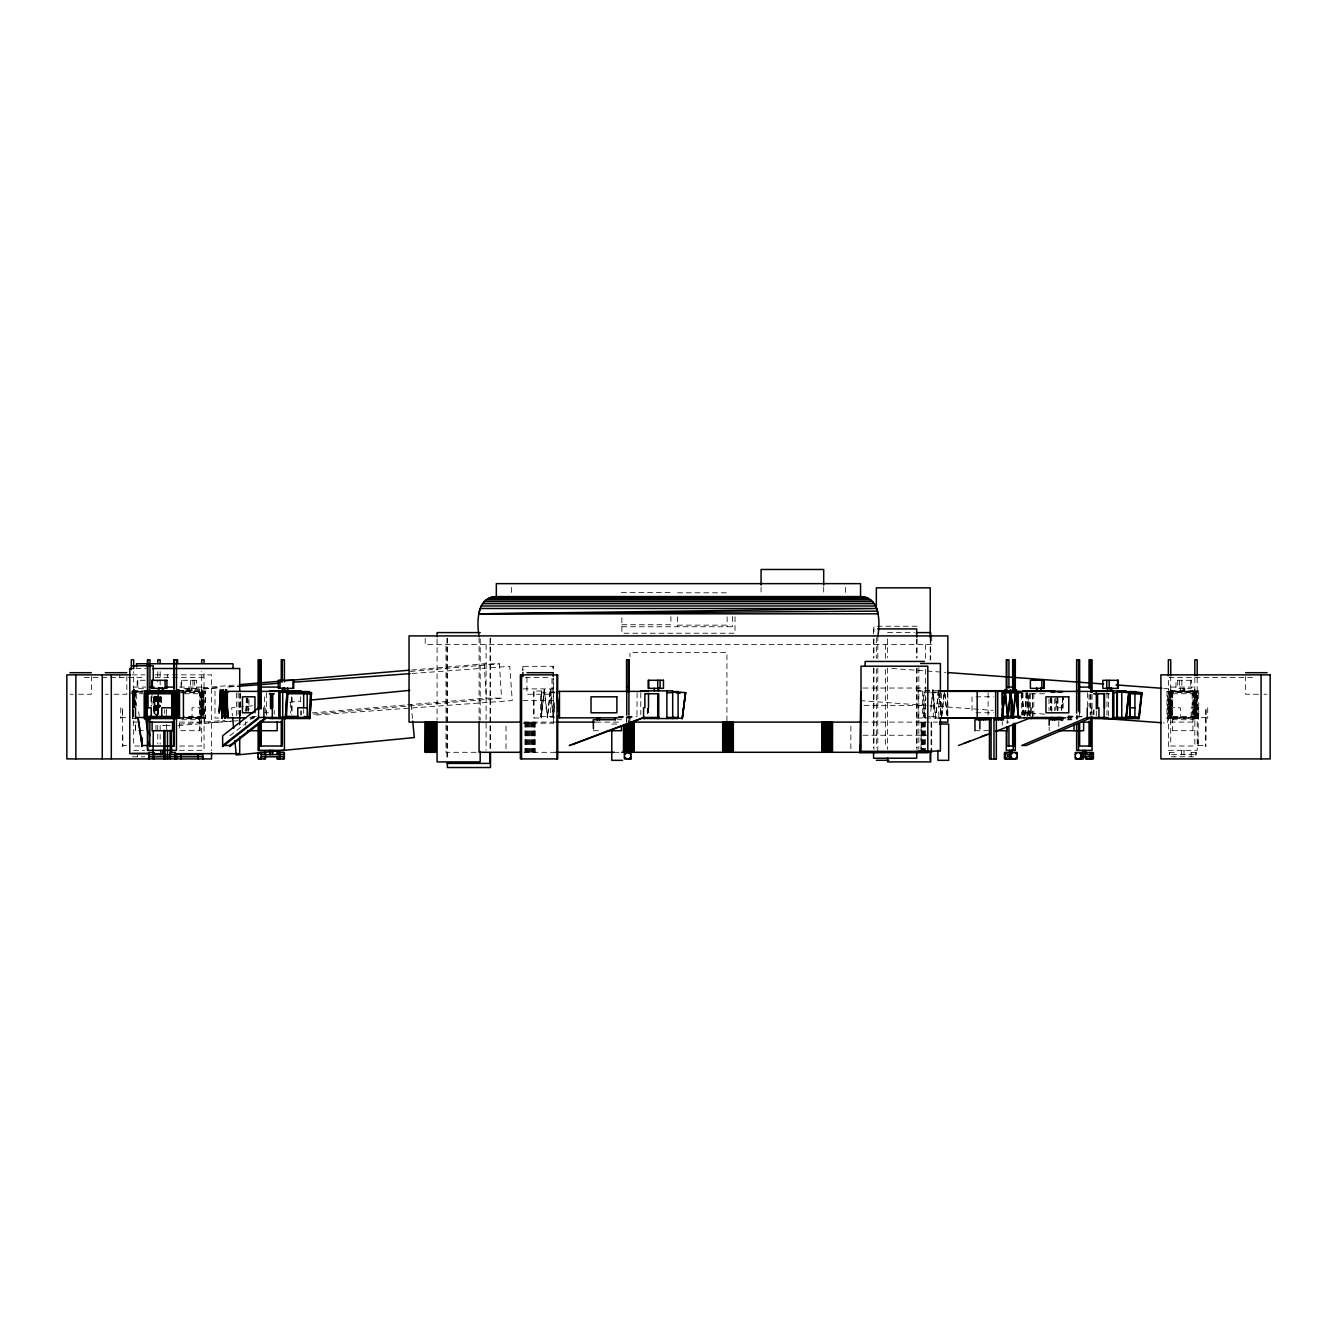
<?xml version="1.0" encoding="UTF-8"?>
<svg xmlns="http://www.w3.org/2000/svg" width="1337" height="1337" viewBox="0 0 1337 1337"><rect width="100%" height="100%" fill="white"/><g stroke="black" fill="none" stroke-linecap="round" stroke-linejoin="round"><path stroke-width="0.75" stroke-dasharray="5 3.75" d="M133.867 689.708L133.834 707.741L133.834 689.708L134.369 707.741L134.335 689.708L134.369 707.106L134.352 692.165L142.842 692.165M158.368 712.788L158.368 696.811L158.301 713.858M201.87 718.002L201.887 689.708L201.369 717.434M522.851 666.311L522.851 670.338L522.851 666.311L553.117 666.311L553.184 670.422L553.117 666.311M523.151 723.167L553.434 723.167L553.117 678.411M553.434 723.167L553.301 678.628M1168.889 718.537L1168.872 691.597L1168.889 718.537L1168.872 717.451L1207.712 717.451M1170.995 717.434L1170.51 689.708L1171.028 718.002M1194.175 718.002L1194.66 690.26M1194.175 689.708L1194.175 717.434M1196.916 718.537L1196.899 691.597L1196.916 718.537L1196.899 717.451M1198.721 693.753L1198.721 718.537L1166.967 718.537L1166.967 690.861L1198.721 690.861L1198.721 693.753L1169.574 693.753M1191.183 756.792L1191.167 752.48L1191.183 754.636L1191.167 752.48L1195.963 752.48L1195.98 754.636L1169.591 754.636L1169.608 752.48L1174.404 752.48L1174.387 756.792M1194.676 717.434L1171.279 717.167L1171.279 692.165L1194.158 692.165L1194.242 717.451M1195.963 754.636L1195.963 752.48L1195.963 756.792L1169.591 756.792L1169.608 752.48L1169.608 754.636M153.755 711.284L153.822 696.126M154.073 713.34L154.156 696.493L154.34 713.34M154.223 713.59L154.323 696.126M154.574 713.34L154.657 696.493M154.908 713.34L154.992 696.493M1205.941 717.451L1205.773 746.547L1205.941 707.758L1205.941 718.537M181.264 692.783L203.508 692.666L203.508 718.537L203.525 691.597L203.508 693.753M132.664 716.381L132.647 717.451L132.664 692.666M202.455 692.666L202.439 717.451L202.455 716.381L184.539 716.381M239.607 715.496L240.677 694.154M240.042 715.496L240.61 703.847M240.159 715.379L240.677 705.05M245.807 711.234L246.326 698.532M246.142 710.933L246.76 698.532M246.242 711.234L246.86 698.85M1021.1 696.811L1021.468 692.683M1024.543 715.412L1026.833 690.293M1024.76 715.412L1026.833 692.683M924.285 717.434L925.872 698.031M924.051 717.434L925.789 699.97M930.903 707.106L933.109 690.26M930.786 711.251L932.858 689.708M938.424 690.26L935.683 718.002L935.683 717.133M938.541 690.26L935.566 718.002M941.566 717.133L944.123 692.65M941.983 715.379L944.256 692.65M541.318 717.434L544.326 689.708L541.134 717.434L544.326 690.577L547.635 717.434L550.393 689.708L547.167 718.002M554.805 702.66L553.251 718.002L550.46 689.708M554.755 707.106L553.317 718.002L550.276 689.708M1061.311 710.582L1062.748 698.633M1061.394 709.546L1062.948 697.697M1061.645 709.546L1063.216 697.697L1063.116 710.248M935.867 718.002L935.566 717.133M935.8 717.133L932.925 689.708M229.83 735.768L255.985 715.395M252.359 705.802L231.652 707.825L232.454 716.03M289.611 702.142L299.973 701.123M185.475 689.24L235.262 685.012M411.562 670.021L484.161 663.837L499.42 663.837L501.592 698.131L312.858 714.175M186.227 690.477L217.346 687.82M227.708 686.951L236.014 686.232M410.242 671.425L499.42 663.837M166.924 725.289L162.763 725.64L170.401 725.64M179.359 724.219L225 720.342M249.885 718.236L254.03 717.885L249.935 717.852M312.106 712.939L405.445 705M407.518 704.833L486.334 698.131L501.592 698.131M178.038 725.64L234.042 720.877M216.912 687.82L202.372 688.889L204.895 723.167L238.12 720.727M229.379 686.9L235.613 686.449M412.13 673.48L509.748 666.311L512.272 700.588L312.891 715.245M621.354 592.408L670.923 592.408M677.541 592.809L727.111 592.809M621.872 624.73L670.923 624.73L670.923 616.641M677.541 625.148L727.111 625.148M917.048 626.234L873.947 626.234L873.947 636.663M621.872 626.752L735.016 626.752M887.601 632.602L914.274 632.602M136.023 668.517L146.385 668.517M132.196 674.867L144.847 674.867M155.125 674.867L211.53 674.867L211.53 750.725M84.348 677.608L144.78 677.608M155.125 677.608L203.057 677.608L203.057 674.867M525.257 677.608L550.861 677.608M1252.619 677.608L1169.357 677.608L1169.357 674.867M145.181 680.282L137.159 680.282L137.159 688.354L145.365 688.221M133.667 687.068L145.733 687.068M179.576 687.068L201.686 687.068M1170.727 687.068L1194.843 687.068L1194.843 722.097L1170.727 722.097M863.067 688.037L926.842 688.037M523.151 688.889L553.434 688.889M1171.028 690.577L1170.51 689.708M132.33 690.861L143.727 690.861M185.709 690.861L205.447 690.861L205.447 718.537L184.874 718.537M938.541 690.761L918.201 690.761L918.201 718.036M133.6 691.062L141.856 691.062M185.709 691.062L202.188 691.062L202.171 718.002L185.709 718.002M916.714 691.062L930.067 691.062M1194.944 691.062L1170.209 691.062L1170.209 718.002L1194.944 718.002M141.789 691.379L133.316 691.379L133.316 717.852M185.459 691.379L202.121 691.379M1170.276 691.379L1195.178 691.379L1195.178 717.852L1170.276 717.852M131.594 691.597L142.959 691.597M184.874 691.597L204.996 691.597L204.979 718.537M180.528 692.165L201.118 692.165L201.118 717.167L184.656 717.167M550.627 692.165L554.922 692.165M938.791 692.165L933.31 692.165L933.31 717.167L937.488 717.167M131.561 692.666L142.992 692.666M554.872 692.783L540.332 692.783L540.482 716.348M929.767 692.783L923.516 692.783L923.516 716.348L929.767 716.348M930.652 692.783L938.106 692.783M1168.906 692.666L1196.916 692.666M130.725 693.753L142.992 693.753M184.523 693.753L202.84 693.753M1044.581 693.753L1028.721 693.753L1028.721 714.409M1105.799 693.786L1109.86 693.786M70.076 694.237L73.05 694.237M78.515 694.237L91.417 694.237L91.417 676.606M105.272 694.237L108.431 694.237M113.946 694.237L126.831 694.237L126.831 676.606M1258.451 694.237L1245.583 694.237L1245.583 676.606M1263.966 694.237L1266.924 694.237M975.893 696.811L993.541 696.811M522.834 700.588L553.117 700.588M863.986 705.501L925.705 705.501M153.521 707.758L158.902 707.758L158.919 697.697M202.823 707.758L192.043 707.758L192.043 717.451M1169.574 707.758L1180.354 707.758L1180.354 717.451M1195.445 707.758L1191.133 707.758L1191.133 717.451M264.392 712.788L268.57 712.788M975.893 712.788L993.541 712.788M252.359 716.348L256.437 716.348M540.332 716.348L554.872 716.348M618.463 716.348L637.114 716.348M930.652 716.348L938.106 716.348M1068.33 716.381L1085.56 716.381M249.969 717.167L254.565 717.167M554.922 717.167L550.627 717.167L550.794 692.165M618.479 717.167L633.053 717.167M1067.21 717.2L1077.856 717.2M120.781 717.451L126.831 717.451M133.031 693.753L133.031 717.451L134.235 717.451M184.523 717.451L203.525 717.451L203.508 718.537M185.459 717.852L202.121 717.852M617.443 717.852L634.005 717.852M1067.026 717.885L1078.174 717.885M218.934 718.002L214.99 718.002L214.99 691.062M916.714 718.002L938.541 718.036M132.647 718.537L138.062 718.537M181.531 719.724L199.948 719.724L199.948 730.704L179.425 730.704L179.425 719.724M617.376 719.724L621.555 719.724M1067.076 719.757L1075.349 719.757M1172.465 719.724L1192.988 719.724M133.667 722.097L139.7 722.097M179.576 722.097L201.686 722.097M523.903 722.114L555.223 722.114M595.984 722.114L621.037 722.114M863.184 722.114L937.538 722.114M1006.828 722.097L1008.917 722.097M611.778 724.036L617.176 724.036M135.589 730.704L135.589 723.384L135.522 730.704L145.833 730.704M593.277 730.704L599.294 730.704M974.957 730.704L988.595 730.704M1172.465 730.704L1192.988 730.704M863.1 735.233L926.875 735.233M122.753 745.478L126.597 745.478M1198.069 745.478L1205.773 745.478M139.7 746.013L133.683 746.013L133.683 671.609M179.593 746.013L201.67 746.013L201.67 671.609M133.683 750.324L144.53 750.324M179.392 750.324L204.06 750.324L204.043 671.625M476.139 752.296L446.006 752.296L446.006 644.534M524.238 752.296L555.874 752.296M614.051 752.296L621.037 752.296M132.53 756.792L144.797 756.792M891.729 668.45L924.97 670.89M927.042 671.04L945.727 672.411M1163.792 688.421L1170.025 688.889L1167.519 723.167L1163.357 722.866M860.142 700.588L993.057 710.365M1022.136 712.487L1044.982 714.175M1067.828 715.847L1082.368 716.916M544.209 689.708L547.151 717.434M138.613 711.802L139.198 715.796M945.109 694.154L947.231 715.496M944.607 692.65L947.081 717.434M939.009 692.65L941.599 717.434M938.624 690.577L941.365 717.434M932.825 690.26L935.482 717.434M411.094 704.716L412.698 721.144M1027.267 692.683L1029.523 717.484M1027.033 692.683L1029.106 715.412M1021.903 692.683L1024.159 717.484M1021.685 692.683L1023.741 715.412M484.161 663.837L486.334 698.131M160.975 697.413L161.493 705.468M247.78 698.031L248.331 711.251M247.362 698.031L247.897 711.251M1181.457 750.324L1181.574 754.636L1181.59 750.324M1195.813 692.666L1195.83 717.451L1195.813 716.381L1169.959 716.381L1169.975 717.451L1169.959 692.666M166.507 713.757L166.473 709.763L166.456 717.451M166.507 724.537L166.54 729.467M155.075 696.126L155.176 713.59M154.741 696.493L154.825 713.34M154.591 696.126L154.691 713.59M153.922 696.493L154.006 713.34M1171.011 690.26L1171.045 717.434M159.588 696.644L159.588 707.574L159.604 697.563M158.501 697.697L158.501 713.507M1207.712 707.758L1207.712 718.537M1198.253 718.537L1198.253 707.758L1198.069 746.547L1198.069 735.768M1197.584 718.537L1197.601 691.597L1167.418 691.597L1167.418 718.537M1197.2 677.826L1197.2 750.324L1168.354 750.324L1168.354 677.826M1195.997 693.753L1195.997 718.537M1195.846 690.861L1195.846 718.537M1195.428 692.666L1195.445 717.451M1194.827 677.809L1194.827 746.013L1170.727 746.013L1170.727 677.809M1194.359 693.753L1194.392 718.537M1193.924 692.165L1193.924 717.167M1193.256 692.783L1193.256 716.348M1192.955 690.861L1192.922 730.704M1192.871 717.668L1192.871 719.757M1192.153 693.753L1192.103 719.757M1190.699 680.282L1190.699 688.354M1184.783 688.221L1184.783 690.828M1184.298 688.221L1184.298 690.828M1183.797 688.221L1183.797 690.828M1183.128 688.221L1183.128 690.828M1181.824 680.282L1181.824 688.354M1180.454 688.221L1180.621 690.828M1179.451 680.282L1179.451 688.354M1177.747 680.282L1177.747 688.354M1173.368 717.668L1173.334 719.757M1172.75 690.861L1172.599 719.757M1172.348 692.783L1172.348 716.348M1172.566 717.668L1172.532 730.704M1172.131 692.783L1172.131 716.348M1171.496 692.165L1171.496 717.167M1171.011 689.708L1171.011 690.577M1170.493 691.379L1170.527 718.002M1169.858 690.861L1169.858 718.537M1169.574 692.666L1169.574 717.451M1108.39 693.452L1108.39 715.847M1107.019 692.867L1106.969 715.111M1096.323 710.95L1096.323 717.2M1093.967 709.579L1093.967 714.977M1093.649 710.298L1093.649 714.443M1092.078 694.438L1092.078 715.145M1091.744 707.791L1091.744 715.546M1090.942 694.371L1090.942 715.044M1090.173 694.438L1090.173 715.145M1089.053 694.371L1089.053 706.772M1087.633 692.817L1087.633 706.571M1079.627 712.972L1079.627 717.117M1077.739 715.044L1077.739 719.172M1076.619 715.145L1076.619 719.289M1070.937 717.702L1070.937 719.791M1070.569 717.702L1070.569 719.791M1069.032 717.702L1069.032 719.791M1068.664 717.702L1068.664 719.791M1062.581 697.747L1062.581 707.758L1056.314 707.758L1056.314 697.747M1058.804 721.596L1058.804 727.077M1057.885 697.814L1057.885 710.248M1057.734 698.833L1057.734 710.816M1057.366 697.697L1057.45 710.448M1057.099 697.697L1057.099 709.546M1055.795 697.814L1055.795 710.248M1054.726 698.766L1054.726 710.632M1051.818 698.766L1051.851 711.267M1051.35 697.697L1051.183 710.448M1051.099 697.697L1051.099 709.546M1050.564 697.814L1050.564 710.248M1049.177 727.077L1049.177 730.737M1048.993 698.766L1048.993 710.632M1033.835 693.418L1033.835 715.813M1032.565 694.254L1032.565 717.167M1032.415 693.753L1032.415 718.537M1031.562 707.758L1031.562 715.512M1030.626 707.758L1030.626 715.512M1030.159 693.753L1030.159 718.537M1029.791 693.452L1029.791 715.847M1027.886 693.418L1027.886 715.813M1027.1 694.254L1027.1 717.167M1025.88 692.833L1025.88 714.576M1022.972 692.833L1022.972 714.576M1022.354 692.783L1022.354 716.348M1021.669 694.287L1021.669 715.111M1007.179 719.724L1007.179 723.384M1002.249 721.562L1002.249 725.222M988.11 692.7L988.11 716.08M972.032 696.811L972.032 712.788M947.849 693.385L947.849 715.963M947.432 691.379L947.432 715.813M941.465 693.418L941.465 715.813M940.396 692.683L940.396 715.646M938.791 694.254L938.791 717.167M931.688 635.911L931.688 644.534L425.199 644.534L425.199 635.911M931.688 722.114L931.688 752.296M931.622 722.114L931.421 752.296M931.087 722.114L931.087 752.296M930.702 638.852L930.702 659.709M930.218 637.699L930.218 660.562M925.421 644.534L925.421 659.041M925.421 669.402L925.421 752.296M924.636 722.114L924.636 752.296M924.101 691.062L924.101 718.002M923.85 722.114L923.85 752.296M923.132 722.114L923.132 752.296M922.664 691.062L922.664 718.002M922.48 722.114L922.48 752.296M921.928 722.114L921.928 752.296M921.494 722.114L921.494 752.296M918.837 667.664L918.837 749.021M917.048 638.752L917.048 657.52M917.048 667.948L917.048 753.466M916.697 639.353L916.697 658.122M916.697 668.55L916.697 747.801M887.601 638.852L887.601 657.62M887.601 668.049L887.601 749.405M885.345 644.534L885.345 659.041M885.345 669.402L885.345 748.152M877.807 635.911L877.807 658.489M877.807 667.965L877.807 752.296M876.337 637.699L876.337 658.472M876.337 668.868L876.337 747.801M873.947 638.752L873.947 657.52M873.947 667.948L873.947 749.288M873.579 628.925L873.579 637.264M873.579 639.353L873.579 658.122M873.579 668.55L873.579 747.801M850.867 726.141L850.867 750.274M845.469 587.411L845.469 593.076M823.692 587.027L823.692 592.876M761.071 587.027L761.071 592.876M735.016 616.741L735.016 633.22L621.872 633.22L621.872 616.491M732.459 616.491L732.459 626.752M727.111 616.792L727.111 626.752M726.927 721.111L726.927 652.523L629.944 652.523L629.944 656.684M677.541 616.792L677.541 626.752M648.512 707.674L648.512 715.813M648.311 707.674L648.311 715.813M647.76 708.209L647.76 714.409M647.258 708.827L647.442 717.167M640.791 692.833L640.791 714.576M637.114 692.783L636.964 716.348M629.944 716.966L629.944 721.111M628.891 722.097L628.908 717.067L628.708 721.328M626.752 717.067L626.752 722.097M626.568 717.067L626.568 722.097M551.98 678.561L551.98 694.237L526.945 694.237L526.945 676.606M541.385 691.062L541.385 718.002M535.051 722.114L535.051 752.296M534.85 722.114L534.85 752.296M534.533 722.114L534.533 752.296M533.948 691.062L533.948 718.002M534.081 722.114L534.081 752.296M533.53 722.114L533.53 752.296M532.895 722.114L532.895 752.296M532.176 722.114L532.176 752.296M531.391 722.114L531.391 752.296M530.572 722.114L530.572 752.296M529.736 722.114L529.736 752.296M528.884 722.114L528.884 752.296M528.065 722.114L528.065 752.296M527.279 722.114L527.279 752.296M526.561 722.114L526.561 752.296M525.926 722.114L525.926 752.296M525.374 722.114L525.374 752.296M524.923 722.114L524.923 752.296M511.402 587.411L511.402 593.076M506.021 726.141L506.021 752.296M490.495 638.2L490.495 723.718M490.495 725.807L490.495 750.842M490.044 638.267L490.044 723.768M490.044 725.857L490.044 750.893M486.1 644.534L486.1 750.224M480.2 638.835L480.2 720.192M479.081 637.632L479.081 720.058M447.394 638.2L447.394 723.718M447.394 725.807L447.394 759.182M446.926 638.267L446.926 723.768M446.926 725.857L446.926 759.232M437.082 638.835L437.082 720.192M303.666 709.546L303.666 713.507M301.092 710.632L301.092 714.576M300.959 711.267L300.959 715.395M300.39 696.794L300.39 704.699M292.051 697.479L292.051 713.774M291.683 696.794L291.683 714.576M290.647 702.577L290.647 712.989M274.219 710.265L274.219 714.409M266.615 692.783L266.615 716.348M265.779 707.758L265.779 715.512M264.392 696.811L264.392 706.788M248.949 699.518L248.949 709.696M245.657 721.562L245.657 725.222M240.292 693.134L240.292 715.93M239.707 693.435L239.707 716.281M238.12 692.783L238.12 714.393M236.616 693.134L236.616 715.93M202.84 692.666L202.823 717.451M202.555 690.861L202.555 718.537M201.92 691.379L201.92 717.852M200.901 692.165L200.901 717.167M200.283 692.783L200.283 716.348M200.049 692.783L200.049 716.348M199.664 690.861L199.881 730.704M194.65 680.282L194.65 688.354M192.946 680.282L192.946 688.354M191.96 688.221L191.96 690.828M191.776 688.221L191.776 690.828M190.573 680.282L190.573 688.354M189.286 688.221L189.286 690.828M188.617 688.221L188.617 690.828M188.116 688.221L188.116 690.828M187.615 688.221L187.615 690.828M181.698 680.282L181.698 688.354M167.61 674.867L167.693 677.608M164.702 709.696L164.702 713.574M161.526 696.794L161.526 704.699M161.075 697.814L161.058 706.103M160.44 696.61L160.44 706.337M160.156 671.625L160.156 677.826M160.156 679.898L160.156 686.115M160.156 696.477L160.156 706.822M160.156 725.473L160.156 744.107M158.535 692.666L158.635 714.576M158.017 693.418L158.017 713.774M157.766 671.609L157.766 681.937M157.766 696.41L157.733 713.323M157.766 725.339L157.766 743.94M157.248 696.326L157.248 717.167M156.997 696.326L156.997 717.167M156.412 696.711L156.412 716.348M156.145 696.711L156.145 716.348M155.978 725.222L155.978 730.704M155.744 696.794L155.744 714.576M155.443 696.56L155.443 714.125M154.942 696.36L154.841 713.891M154.423 697.312L154.423 713.891M153.437 697.513L153.437 705.669M153.304 697.095L153.304 705.435M152 692.65L152 704.365M151.499 696.844L151.566 706.17M151.031 696.744L150.981 706.17M137.795 680.282L137.795 688.354M137.327 754.636L137.327 756.792M136.341 693.753L136.341 706.137M135.538 690.861L135.505 706.538M135.238 692.783L135.238 706.538M134.602 692.165L134.602 706.738M134.135 693.753L134.101 707.758M133.048 692.666L133.048 717.451M132.647 690.861L132.497 718.537M122.753 735.768L122.753 746.547L122.553 707.758L122.553 718.537M120.781 707.758L120.781 718.537M119.778 674.867L119.778 677.608M157.499 696.092L157.499 713.557L157.532 696.092M157.983 696.092L157.983 713.557L158.017 696.092M201.402 689.708L201.386 718.002L201.369 689.708M196.389 680.282L181.08 680.282L181.08 688.354L196.389 688.354L196.389 680.282M1191.334 680.282L1176.008 680.282L1176.008 688.354L1191.334 688.354L1191.334 680.282M541.569 691.062L533.764 691.062L533.764 718.002L541.569 718.002L541.569 691.062M1183.997 754.636L1183.997 750.324L1183.98 754.636M921.176 752.296L921.176 722.114L920.976 752.296M199.079 719.757L199.079 717.668L199.029 719.757"/><path stroke-width="1.5" d="M176.434 756.792L176.434 758.948L176.451 756.792L202.789 756.792L202.806 758.948L202.789 756.792M198.01 758.948L198.01 754.636M177.487 689.742L177.32 717.484L178.824 717.484L178.657 689.742L177.487 689.742L177.654 718.036L178.322 689.742L178.155 718.036L178.155 717.167M178.657 689.742L178.489 718.036L178.339 690.293M163.348 750.358L163.231 754.67L163.114 750.358M177.654 717.484L177.554 692.198M178.489 717.167L177.671 717.484L177.821 689.742L178.005 717.167M219.101 711.618L220.722 689.708L222.159 718.002M219.134 713.306L220.722 690.577L222.059 717.434M219.669 711.251L220.689 689.708M221.758 718.002L223.195 689.708L225.101 718.002L223.229 690.577M224.7 718.002L226.137 689.708L227.958 715.496M148.758 752.514L148.641 754.67L174.963 754.67L175.08 752.514L174.963 758.981L174.963 756.826L148.641 756.826L148.758 758.981L148.641 752.514L153.788 752.514L153.788 754.67L153.788 752.514M148.992 756.826L148.875 758.981L148.992 752.514L148.992 754.67M153.421 754.67L153.538 752.514M170.183 754.67L170.3 752.514L175.314 752.514L175.314 754.67M175.314 756.826L175.197 758.981L175.314 752.514M280.703 717.451L285.399 718.537L286.97 692.666L280.703 691.597M286.335 717.451L287.906 693.753M280.402 717.451L308.964 717.451L310.535 693.753L307.393 693.218M860.761 691.931L859.908 752.698L927.794 752.698M859.908 752.698L860.41 744.943M1005.19 690.611L1002.315 717.484L1004.772 690.293M1005.023 689.742L1007.864 718.036L1010.789 690.293L1013.279 718.036L1010.371 689.742M1016.07 689.742L1013.045 718.036L1015.485 690.293L1016.538 690.293M1015.769 694.187L1016.304 689.742M1125.904 718.571L1128.762 692.7L1117.348 691.63L1117.348 717.484L1125.904 718.571L1128.762 692.7L1141.915 692.7L1139.074 718.571L1093.649 718.571M1126.422 717.484L1129.264 693.786M1116.629 692.7L1113.838 692.7L1113.838 717.484L1138.556 717.484L1141.414 693.786L1133.809 693.067M682.171 718.537L685.63 692.666L682.171 718.537L682.388 717.451M685.396 692.666L682.405 718.537L672.478 717.451M223.63 689.708L222.193 718.002L220.287 689.708M226.571 689.708L225.134 718.002M225 717.434L223.229 689.708M1007.931 718.036L1010.538 689.742M1018.811 718.036L1019.045 717.167L1018.978 718.036M1024.577 717.484L1023.925 717.484M877.807 636.345C880.147 622.708 880.431 596.77 860.56 596.569L496.328 596.569C476.457 596.77 476.724 622.708 479.081 636.345M260.23 758.948L261.283 756.792L279.115 756.792L279.115 754.636L261.283 754.636L260.23 752.48M264.425 758.948L265.478 756.792M279.115 758.948L280.152 756.792L284.346 756.792L283.31 758.948M258.141 754.636L259.194 752.48M278.063 752.48L277.026 754.636L277.026 752.48L284.346 752.48L284.346 758.948L277.026 758.948L277.026 756.792L278.063 758.948M147.722 732.576L145.666 717.484L144.981 718.571L145.516 691.63M144.797 692.7L172.774 692.7L172.958 718.571L173.476 691.63L172.774 693.786M171.721 707.607L171.721 693.786L171.871 717.484L172.406 716.415L146.585 716.415L146.051 717.484L146.585 692.7L146.669 717.484M1079.093 758.981L1080.998 756.826L1089.237 756.826L1089.237 754.67L1080.998 754.67L1079.093 752.514M1081.349 758.981L1083.254 756.826M1089.237 758.981L1091.126 756.826L1093.382 756.826L1091.477 758.981M1075.282 754.67L1077.204 752.514M1087.332 752.514L1085.427 754.67L1085.427 752.514L1093.382 752.514L1093.382 758.981L1085.427 758.981L1085.427 756.826L1087.332 758.981M1015.017 758.948L1017.123 756.792M1006.577 752.48L1004.471 754.636L1007.73 752.48M1009.686 754.636L1011.775 752.48M1012.945 752.48L1010.839 754.636L1007.73 754.636L1007.73 756.792L1010.839 756.792L1012.945 758.948M628.908 758.948L630.863 756.792M624.596 754.636L626.568 752.48M624.446 754.636L626.769 752.48M229.83 745.478L265.779 717.451L265.779 718.537L229.83 746.547L229.83 745.478L222.644 745.478L258.593 717.451L277.093 717.451M964.244 743.255L969.943 741.049M981.325 736.62L987.007 734.414M989.848 733.679L958.562 745.478M995.53 731.473L1031.562 717.451L1031.562 718.537M572.136 744.742L644.451 717.451L644.451 718.537M310.318 700.103L409.69 690.36M239.407 684.644L278.815 681.302M285.048 680.767L409.49 670.188M237.685 686.299L279.216 683.24M293.756 682.171L410.058 673.631M877.59 611.109L479.081 613.817L479.916 608.485L876.955 608.485L479.081 613.817L877.807 613.817L877.239 610.257M493.62 596.787L863.251 596.787M490.997 597.422L865.891 597.422M488.49 598.458L868.381 598.458M486.183 599.862L870.688 599.862M484.128 601.617L872.743 601.617M482.373 603.672L874.515 603.672M480.952 605.995L875.919 605.995M877.69 628.925L916.697 628.925L916.697 637.264M480.2 632.585L437.082 632.585L437.082 636.763M916.33 632.602L930.702 632.602L930.702 636.763M173.944 692.299L173.944 659.86L177.587 659.826L177.587 663.336M628.925 659.826L626.552 659.826L626.552 692.332M924.402 661.447L865.123 661.447L865.123 666.194M920.625 663.486L940.396 663.486L940.396 692.683M131.761 665.809L153.304 665.809L153.304 680.399M133.934 668.517L129.789 668.517L129.789 753.65L148.457 753.65M152.602 668.517L239.707 668.517L239.707 691.363M69.875 672.695L91.417 672.695M105.272 672.695L126.831 672.695M526.945 672.695L551.98 672.695M1245.583 672.695L1267.125 672.695M130.224 674.867L66.85 674.867L66.85 758.915L211.53 758.915L211.53 752.764M149.878 687.101L154.022 687.101M165.938 687.101L174.077 687.101M260.18 687.068L279.366 687.068M626.568 687.068L628.891 687.068M1006.828 687.068L1012.794 687.068M1079.611 687.101L1090.942 687.101L1090.942 691.413M1107.454 688.254L1111.749 688.254L1111.749 690.861L1107.454 690.861L1107.604 688.254M226.137 690.577L227.942 717.434M176.1 690.761L183.67 690.761M269.405 690.861L301.092 690.861M640.791 690.861L672.511 690.861M938.541 690.761L1008.666 690.694M1010.605 690.611L1012.811 717.484L1013.864 717.484M1016.371 690.611L1018.176 717.484L1019.229 717.484M1022.972 690.861L1054.726 690.861M144.429 690.895L179.509 691.095L179.509 718.036M1013.998 691.095L995.664 691.095L995.664 718.036M1093.649 690.895L1126.072 690.895M148.507 691.413L158.785 691.413M161.927 691.413L178.088 691.413L178.088 717.885L148.507 717.885M292.051 691.379L227.357 691.379L227.357 717.852L245.824 717.852M559.284 691.379L648.512 691.379M941.465 691.379L1108.39 691.413M309.098 691.597L280.101 691.597L280.101 718.537M1050.564 691.597L1063.116 691.597M1135.949 691.63L1117.03 691.63L1117.03 718.571M228.126 692.165L224.048 692.165L224.048 717.167L228.126 717.167M1019.897 692.198L1011.023 692.198L1011.023 717.2L1019.897 717.2M221.858 692.783L225.936 692.783M667.297 692.666L672.695 692.666M1020.482 692.817L1002.332 692.817L1002.332 704.599M145.867 693.786L172.49 693.786M269.389 693.753L274.219 693.753M286.653 693.753L310.535 693.753M645.57 693.753L658.723 693.753L658.723 718.537M1093.649 693.786L1104.546 693.786L1104.546 708.242M1128.863 693.786L1141.414 693.786M175.114 696.844L176.534 696.844L176.534 712.822L175.114 712.822M146.669 707.791L151.215 707.791L151.215 717.484M307.209 707.758L297.783 707.758L297.783 717.451M1129.882 707.791L1134.929 707.791M252.894 712.788L242.448 712.788L242.448 696.811L254.966 696.811L254.966 712.788M221.858 716.348L227.958 716.348M285.75 716.381L298.101 716.381M1020.482 716.381L1002.332 716.381L1002.332 708.526M1125.955 716.415L1138.556 717.484M1007.63 717.167L1005.006 690.611M135.505 717.484L173.476 717.484M559.117 717.434L556.927 692.198M659.325 717.451L643.565 717.451L569.295 745.478L570.197 745.478M667.096 717.451L678.076 717.451M1029.289 717.484L1045.684 717.451L1045.684 718.537M1046.152 717.451L1062.581 717.451M1107.103 717.484L1087.282 717.484L1021.735 745.511L1026.181 745.511L1091.744 717.484L1091.744 718.571M265.044 717.785L292.051 717.852M559.284 717.852L617.443 717.852M644.183 717.852L648.512 717.852M941.465 717.852L990.851 717.852M994.745 717.852L1003.368 717.668L1003.368 719.757L994.444 719.724M1065.756 717.885L1018.192 717.885L1018.192 691.413M1089.772 717.885L1108.39 717.885M174.98 718.036L183.67 718.036M938.541 718.036L1013.998 718.036M176.334 718.571L144.429 718.571L144.429 693.786M269.389 718.537L309.917 718.537L311.471 692.666L305.204 691.597M643.264 718.537L678.093 718.537L678.093 691.597L672.461 691.597L685.63 692.666M1029.507 718.537L1063.116 718.537M615.521 719.724L593.277 719.724L593.427 728.882M990.55 719.724L974.957 719.724L974.957 730.704M1062.932 719.757L1049.177 719.757L1049.177 725.256M149.878 722.13L174.077 722.13M260.18 722.097L282.308 722.097M520.828 722.114L409.038 722.114L409.038 635.911L947.849 635.911L947.849 691.329M556.326 722.114L594.898 722.114M632.501 722.114L861.095 722.114M939.493 722.114L947.849 722.114L947.849 718.002M1081.499 722.13L1090.942 722.13L1090.942 717.819M939.493 724.036L948.685 724.036L948.685 760.352L937.906 760.352L937.906 750.258M247.612 730.704L277.177 730.704L277.177 721.562M607.332 730.704L621.555 730.704L621.404 727.044M996.399 730.704L1007.179 730.704L1007.179 727.044M174.111 730.737L152.117 730.737L152.117 721.596M1058.804 730.737L1083.622 730.737L1083.622 721.596M147.855 745.511L142.14 745.511L138.029 717.484L142.14 746.581L142.14 737.757M626.568 746.013L628.908 746.013M1012.811 746.013L1006.845 746.013L1006.845 727.412M149.894 746.046L174.061 746.046L174.061 721.245M626.552 750.324L628.925 750.324M918.837 751.11L940.396 751.11L940.396 717.718M928.513 751.327L861.011 751.327L861.011 666.194L927.811 666.194L927.811 751.327M521.38 752.296L479.081 752.296L479.081 722.114M555.874 752.296L614.051 752.296M621.772 752.296L877.807 752.296M920.909 752.296L931.688 752.296M624.396 752.48L631.064 752.48M131.761 753.416L148.524 753.416M153.103 753.416L153.304 730.47M152.602 753.65L165.053 753.65M175.414 753.65L239.707 753.65L239.707 737.038M630.863 754.636L628.875 752.48M624.396 756.792L626.769 758.948M631.064 758.948L624.396 758.948L624.513 726.141M996.416 758.981L989.413 758.981L989.497 718.036M622.557 760.352L611.778 760.352L611.778 730.086M876.337 760.268L888.771 760.268M446.926 763.41L490.044 763.41L490.044 752.982M947.816 672.561L1103.577 684.009M1116.027 684.912L1161.719 688.271M1090.674 717.518L1161.285 722.715M676.388 692.984L680.082 693.285M1057.701 691.597L1061.294 691.897M1050.932 691.597L1054.509 691.897M1130.5 691.63L1141.915 692.7L1139.074 718.571L1130.5 717.484M1057.701 717.451L1061.478 717.885M1050.932 717.451L1060.341 718.537L1060.341 717.451M304.268 716.381L308.964 717.451M305.204 717.451L309.917 718.537L311.471 692.666L286.97 692.666L285.399 718.537M1009.686 756.792L1011.775 758.948M1007.73 758.948L1004.471 756.792L1006.577 758.948M1015.017 752.48L1017.123 754.636M1075.282 756.826L1077.204 758.981M1091.477 752.514L1093.382 754.67L1091.126 754.67L1089.237 752.514M1081.349 752.514L1083.254 754.67M1007.881 717.484L1007.63 718.036M258.141 756.792L259.194 758.948M283.31 752.48L284.346 754.636L280.152 754.636L279.115 752.48M264.425 752.48L265.478 754.636M1015.736 689.742L1018.393 717.484M226.17 689.708L227.624 717.434M147.137 717.802L147.722 721.796M149.176 731.807L149.777 735.818M149.176 741.5L149.777 746.581L149.894 717.117M556.944 694.705L559.301 717.434M412.698 721.144L414.32 737.556L236.281 755.021L234.877 740.648M232.655 718.086L233.674 728.347M1016.137 690.293L1018.61 717.484M170.183 756.826L170.3 758.981L170.15 730.32M153.421 756.826L153.538 758.981M553.217 672.461L553.267 676.572M522.934 672.461L522.984 676.572M1009.435 750.324L1009.468 754.636M626.652 750.324L626.652 753.199L626.769 723.401M1261.092 674.867L1261.092 758.915M1197.2 675.753L1197.217 659.826L1194.827 659.826L1194.827 675.737M1170.744 675.737L1170.727 659.826L1168.354 659.826L1168.354 675.753M1134.929 693.786L1134.929 717.484M1129.999 692.7L1129.999 716.415M1129.665 693.786L1129.882 717.484M1121.776 691.63L1121.776 718.571M1117.582 680.316L1117.582 688.388M1112.702 690.895L1112.702 718.571M1110.897 688.254L1110.897 690.861M1110.228 688.254L1110.228 690.861M1109.142 680.316L1109.142 688.388M1106.752 680.316L1106.752 688.388M1104.128 693.786L1104.128 718.571M1098.93 707.791L1098.93 718.571M1097.56 693.786L1097.56 708.242M1096.791 693.452L1096.791 707.708M1096.323 692.198L1096.323 708.861M1092.078 692.365L1092.078 659.86L1089.053 659.86L1089.053 688.171M1092.078 717.217L1092.078 750.358L1076.619 750.358L1076.619 723.434M1090.942 659.86L1090.942 692.299M1090.942 717.117L1090.942 746.046L1079.627 746.046L1079.627 723.317M1091.126 752.514L1091.126 758.981M1090.173 659.86L1090.173 688.221M1090.173 721.362L1090.173 746.213M1089.053 721.245L1089.053 746.046M1087.282 707.791L1087.282 718.571M1085.845 750.358L1085.845 754.67M1084.725 750.358L1084.725 754.67M1082.836 750.358L1082.836 754.67M1080.998 752.514L1080.998 758.981M1079.627 712.972L1079.627 659.86L1076.619 659.86L1076.619 713.072M1078.508 659.86L1078.508 711M1078.508 723.434L1078.508 750.358M1074.012 725.256L1074.012 730.737M1062.113 717.702L1062.113 719.791M1061.745 717.702L1061.745 719.791M1054.826 717.702L1054.826 719.791M1054.458 717.702L1054.458 719.791M1052.553 717.702L1052.553 719.791M1044.013 680.282L1044.013 688.354M1041.874 680.282L1041.874 688.354M1041.088 688.221L1041.088 690.828M1040.721 688.221L1040.721 690.828M1036.927 688.221L1036.927 690.828M1036.593 688.221L1036.593 690.828M1030.626 717.451L1030.626 718.537M1015.318 692.332L1015.318 659.826L1012.661 659.826L1012.661 692.265M1015.318 723.401L1015.318 750.324L1006.276 750.324L1006.276 731.69M1014.75 659.826L1014.75 692.265M1014.75 723.284L1014.75 746.013M1013.245 659.826L1013.245 692.332M1013.245 723.401L1013.245 750.324M1012.661 725.339L1012.661 746.013M1012.126 750.324L1012.126 753.199M1011.557 750.324L1011.557 753.199M1010.839 752.48L1010.839 758.948M1010.053 750.324L1010.053 754.636M1009.686 752.48L1009.686 758.948M1008.934 688.137L1008.934 659.826L1006.276 659.826L1006.276 692.332M1008.934 727.412L1008.934 746.013M1006.845 659.826L1006.845 692.265M1005.625 752.48L1005.625 758.948M1003.168 717.668L1003.168 719.757M1002.399 691.095L1002.399 718.036M1001.279 717.668L1001.279 719.757M1001.079 717.668L1001.079 719.757M998.639 717.668L998.639 719.757M998.455 717.668L998.455 719.757M997.72 690.694L997.72 718.036M996.55 717.668L996.55 719.757M996.366 717.668L996.332 758.981M993.976 718.036L993.976 758.981M991.085 718.036L991.085 758.981M985.653 717.668L985.453 719.757M983.564 717.668L983.564 719.757M983.363 717.668L983.363 719.757M980.923 717.668L980.923 719.757M980.74 717.668L980.74 719.757M979.887 719.724L979.887 728.882M978.834 717.668L978.834 719.757M978.651 717.668L978.651 719.757M977.18 690.694L977.18 718.036M930.702 751.478L930.702 761.906L887.601 761.906L887.601 757.745M930.218 637.699L930.218 587.845L876.337 587.845L876.337 608.619M930.218 751.962L930.218 760.268M916.697 751.979L916.697 758.229L873.579 758.229L873.579 751.979M860.56 596.569L860.56 583.634L496.328 583.634L496.328 596.569M832.533 722.114L832.466 752.296M832.282 722.114L832.282 752.296M831.948 722.114L831.948 752.296M831.514 722.114L831.514 752.296M830.962 722.114L830.962 752.296M830.327 722.114L830.327 752.296M829.592 722.114L829.592 752.296M828.823 722.114L828.823 752.296M827.987 722.114L827.987 752.296M827.152 722.114L827.152 752.296M826.316 722.114L826.316 752.296M825.481 722.114L825.481 752.296M824.712 722.114L824.712 752.296M823.993 722.114L823.993 752.296M823.692 585.071L823.692 569.478L761.071 569.478L761.071 585.071M823.341 722.114L823.341 752.296M822.79 722.114L822.79 752.296M822.355 722.114L822.355 752.296M822.021 722.114L822.021 752.296M821.837 722.114L821.77 752.296M733.328 722.114L733.328 752.296M733.127 722.114L733.127 752.296M732.81 722.114L732.81 752.296M732.375 722.114L732.375 752.296M731.824 722.114L731.824 752.296M731.172 722.114L731.172 752.296M730.453 722.114L730.453 752.296M729.668 722.114L729.668 752.296M728.849 722.114L728.849 752.296M728.013 722.114L728.013 752.296M727.161 722.114L727.161 752.296M726.342 722.114L726.342 752.296M725.556 722.114L725.556 752.296M724.838 722.114L724.838 752.296M724.203 722.114L724.203 752.296M723.651 722.114L723.651 752.296M723.217 722.114L723.217 752.296M722.882 722.114L722.882 752.296M722.682 722.114L722.682 752.296M672.695 691.597L672.712 718.537M666.879 690.861L666.879 718.537M660.077 680.282L660.077 688.354M658.589 688.221L658.589 690.828M658.105 688.221L658.105 690.828M657.72 680.282L657.72 688.354M657.737 693.753L657.687 718.537M654.244 688.221L654.428 690.828M648.779 680.282L648.779 688.354M648.512 693.418L648.512 707.674M644.885 693.753L644.885 707.758M643.565 707.758L643.565 718.537M634.189 722.114L634.189 752.296M633.989 722.114L633.989 752.296M633.671 722.114L633.671 752.296M633.237 722.114L633.237 752.296M632.685 722.114L632.685 752.296M632.033 722.114L632.033 752.296M631.315 722.114L631.315 752.296M630.863 752.48L630.863 758.948M630.529 722.114L630.529 752.296M629.71 722.114L629.71 752.296M628.925 715.111L628.908 659.826L628.708 692.332M628.875 752.296L628.908 723.284L628.808 753.199M628.022 724.136L628.022 752.296M627.203 726.141L627.203 752.296M626.769 659.826L626.769 715.111M626.568 725.339L626.418 752.296M625.699 726.141L625.699 752.296M625.064 726.141L625.064 752.296M624.061 726.141L624.061 752.296M623.744 726.141L623.744 752.296M623.543 726.141L623.477 752.296M615.471 717.668L615.321 719.757M597.204 717.668L597.221 719.757M597.071 717.668L597.071 719.757M559.468 691.379L559.468 717.852M557.696 693.318L557.696 674.867L520.377 674.867L520.377 758.915L557.696 758.915L557.696 715.863M556.961 674.867L556.961 758.915M521.547 674.867L521.547 758.915M490.495 752.915L490.495 767.522L447.394 767.522L447.394 763.343M480.2 751.478L480.2 761.906L437.082 761.906L437.082 722.264M435.979 722.114L435.912 752.296L425.199 752.296L425.199 722.114M435.712 722.114L435.712 752.296M435.394 722.114L435.394 752.296M434.943 722.114L434.943 752.296M434.391 722.114L434.391 752.296M433.756 722.114L433.756 752.296M433.038 722.114L433.038 752.296M432.252 722.114L432.252 752.296M431.433 722.114L431.433 752.296M430.581 722.114L430.581 752.296M429.745 722.114L429.745 752.296M428.926 722.114L428.926 752.296M428.141 722.114L428.141 752.296M427.422 722.114L427.422 752.296M426.77 722.114L426.77 752.296M426.236 722.114L426.236 752.296M425.784 722.114L425.784 752.296M425.467 722.114L425.266 752.296M307.209 693.753L307.209 717.451M303.666 693.753L303.666 707.574M293.02 680.282L293.02 688.354M287.656 688.221L287.656 690.828M287.488 688.221L287.488 690.828M286.268 709.696L286.268 717.451M284.915 688.221L284.915 690.828M284.397 681.97L284.397 659.826L281.271 659.826L281.271 681.937M284.397 717.184L284.397 750.324L258.108 750.324L258.108 723.401M284.246 688.221L284.246 690.828M283.828 688.221L283.828 690.828M283.327 688.221L283.327 690.828M282.709 691.597L282.709 718.537M282.308 659.826L282.308 681.937M282.308 688.137L282.308 692.265M282.308 717.067L282.308 746.013L260.197 746.013L260.197 721.211M281.271 721.211L281.271 746.013M280.152 752.48L280.152 758.948M280.018 680.282L280.018 688.354M278.798 690.861L278.798 718.537M272.748 693.753L272.748 708.209M272.815 750.324L272.815 754.636M272.297 693.753L272.297 718.537M270.826 694.254L270.826 708.827M270.709 750.324L270.709 754.636M270.458 693.418L270.458 707.674M269.69 750.324L269.69 754.636M263.907 707.758L263.907 718.537M261.233 708.811L261.233 659.826L258.108 659.826L258.108 708.894M261.233 721.211L261.233 746.013M261.283 752.48L261.283 758.948M260.197 659.826L260.197 708.811M259.144 659.826L259.144 708.894M259.144 723.401L259.144 750.324M239.707 716.281L239.707 724.587M233.022 668.517L233.022 663.77L136.491 663.77L136.491 666.929M204.06 663.336L204.043 659.826L201.67 659.826L201.67 663.336M202.789 758.948L202.806 754.636L176.434 754.636L176.434 758.948M183.42 690.694L183.42 718.036M179.091 691.095L179.091 718.036M178.69 690.694L178.69 718.036M176.451 659.86L176.451 750.358L147.521 750.358L147.521 717.217M174.946 718.571L174.946 691.63L144.513 691.63L144.513 718.571M174.646 691.63L174.646 718.571M174.061 659.86L174.061 688.171M173.944 717.117L173.944 746.046M172.958 717.484L172.958 718.571M172.49 717.484L172.49 707.791L161.744 707.791L161.744 717.484M172.557 721.596L172.557 730.737M171.587 730.32L171.587 752.831M167.493 730.32L167.493 758.981M165.103 680.316L165.103 688.388M164.986 730.32L164.986 758.981M163.833 730.32L163.833 758.981M162.546 688.254L162.546 690.861M160.841 750.358L160.724 754.67M160.156 663.336L160.156 659.826L157.766 659.826L157.766 663.336M158.836 688.254L158.836 690.861M153.421 752.514L153.421 758.981M152.368 680.316L152.368 688.388M149.894 692.299L150.011 659.86L147.521 659.86L147.521 692.365M148.039 693.786L148.039 707.607M147.638 659.86L147.638 692.365M147.638 717.217L147.638 750.358M146.97 692.7L146.97 717.484M145.666 717.484L145.666 718.571M144.814 691.63L144.814 718.571M135.505 707.791L135.505 718.571M133.683 667.464L133.683 659.826L131.293 659.826L131.293 669.553M111.305 674.867L111.305 758.915M102.264 674.867L102.264 758.915M75.858 674.867L75.858 758.915M599.227 717.668L599.227 719.757L599.21 717.668M599.377 717.668L599.377 719.757L599.36 717.668M181.247 756.792L181.23 758.948L181.23 756.792M153.788 756.826L153.655 758.981L153.788 756.826M258.593 707.758L222.644 735.768L222.644 746.547L258.593 718.537L258.593 707.758M1270.15 674.867L1160.884 674.867L1160.884 758.915L1270.15 758.915L1270.15 674.867M293.705 680.282L278.313 680.282L278.313 688.354L293.705 688.354L293.705 680.282M663.453 680.282L648.161 680.282L648.161 688.354L663.453 688.354L663.453 680.282M1044.264 680.282L1030.376 680.282L1030.426 688.354L1044.264 688.354L1044.264 680.282M166.924 680.316L151.85 680.316L151.85 688.388L166.924 688.388L166.924 680.316M1118.3 680.316L1102.841 680.316L1102.841 688.388L1118.3 688.388L1118.3 680.316M162.763 688.254L158.368 688.254L158.368 690.861L162.763 690.861L162.763 688.254M616.875 696.811L591.021 696.811L591.021 712.788L616.875 712.788L616.875 696.811M1068.781 696.844L1045.952 696.844L1045.952 712.822L1068.781 712.822L1068.781 696.844M265.478 752.48L258.141 752.48L258.141 758.948L265.478 758.948L265.478 752.48M1017.123 752.48L1004.471 752.48L1004.471 758.948L1017.123 758.948L1017.123 752.48M1083.254 752.514L1075.282 752.514L1075.282 758.981L1083.254 758.981L1083.254 752.514M181.247 758.948L181.23 754.636L181.23 758.948"/></g></svg>
